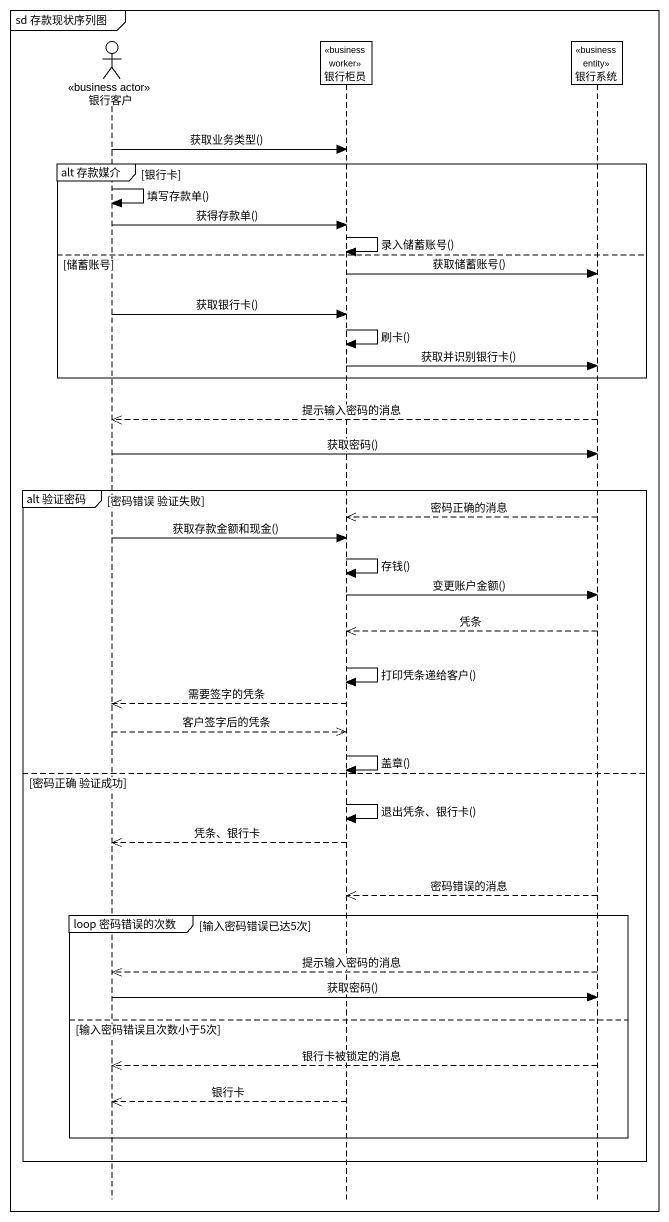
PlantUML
@startuml
mainframe sd 存款现状序列图
hide footbox
actor 银行客户 <<business actor>>
participant 银行柜员 <<business worker>>
participant 银行系统 <<business entity>>

银行客户 -> 银行柜员 : 获取业务类型()
group alt 存款媒介 [银行卡]
  银行客户 -> 银行客户 : 填写存款单()
  银行客户 -> 银行柜员 : 获得存款单()
  银行柜员 -> 银行柜员 : 录入储蓄账号()
else 储蓄账号
  银行柜员 -> 银行系统 : 获取储蓄账号()
  银行客户 -> 银行柜员 : 获取银行卡()
  银行柜员 -> 银行柜员 : 刷卡()
  银行柜员 -> 银行系统 : 获取并识别银行卡()
end
银行系统 -->> 银行客户 : 提示输入密码的消息
银行客户 -> 银行系统 : 获取密码()
group alt 验证密码 [密码错误 验证失败]
  银行系统 -->> 银行柜员 : 密码正确的消息
  银行客户 -> 银行柜员 : 获取存款金额和现金()
  银行柜员 -> 银行柜员 : 存钱()
  银行柜员 -> 银行系统 : 变更账户金额()
  银行系统 -->> 银行柜员 : 凭条
  银行柜员 -> 银行柜员 : 打印凭条递给客户()
  银行柜员 -->> 银行客户 : 需要签字的凭条
  银行客户 -->> 银行柜员 : 客户签字后的凭条
  银行柜员 -> 银行柜员 : 盖章()
else 密码正确 验证成功
  银行柜员 -> 银行柜员 : 退出凭条、银行卡()
  银行柜员 -->> 银行客户 : 凭条、银行卡
  银行系统 -->> 银行柜员 : 密码错误的消息
  group loop 密码错误的次数 [输入密码错误已达5次]
    银行系统 -->> 银行客户 : 提示输入密码的消息
    银行客户 -> 银行系统 : 获取密码()
  else 输入密码错误且次数小于5次
    银行系统 -->> 银行客户 : 银行卡被锁定的消息
    银行柜员 -->> 银行客户 : 银行卡
  end
end
@enduml
